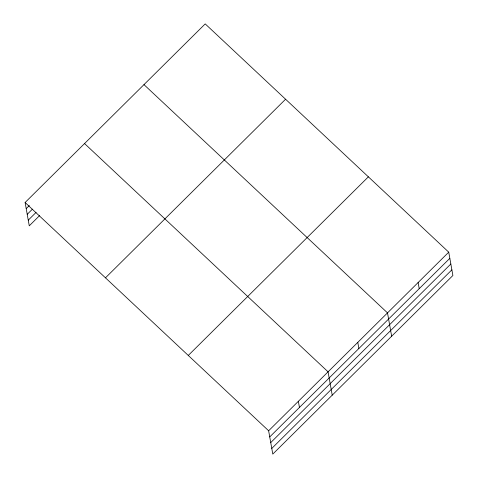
<?xml version="1.0" encoding="UTF-8"?>
<svg xmlns="http://www.w3.org/2000/svg" width="478" height="478" viewBox="0 0 478 478"><rect width="100%" height="100%" fill="white"/><g stroke="black" fill="none" stroke-linecap="round" stroke-linejoin="round"><path stroke-width="0.72" d="M25.113 202.499L205.211 23.9L448.734 252.169L452.887 275.501L272.789 454.1L268.636 430.774L25.113 202.499L29.266 225.831L39.692 215.488M26.206 208.647L29.337 205.546M27.216 214.317L32.432 209.149M28.256 220.161L36.077 212.405M105.477 277.832L285.569 99.227M188.272 355.441L368.371 176.842M268.636 430.774L448.734 252.169M269.729 436.922L449.828 258.317M270.739 442.586L450.838 263.987M271.779 448.43L451.877 269.831M143.974 84.624L387.503 312.893L391.655 336.225M84.546 143.561L328.069 371.83L332.222 395.163M418.119 282.534L419.212 288.682M357.783 342.362L358.876 348.51M298.35 401.299L299.449 407.453"/></g></svg>
